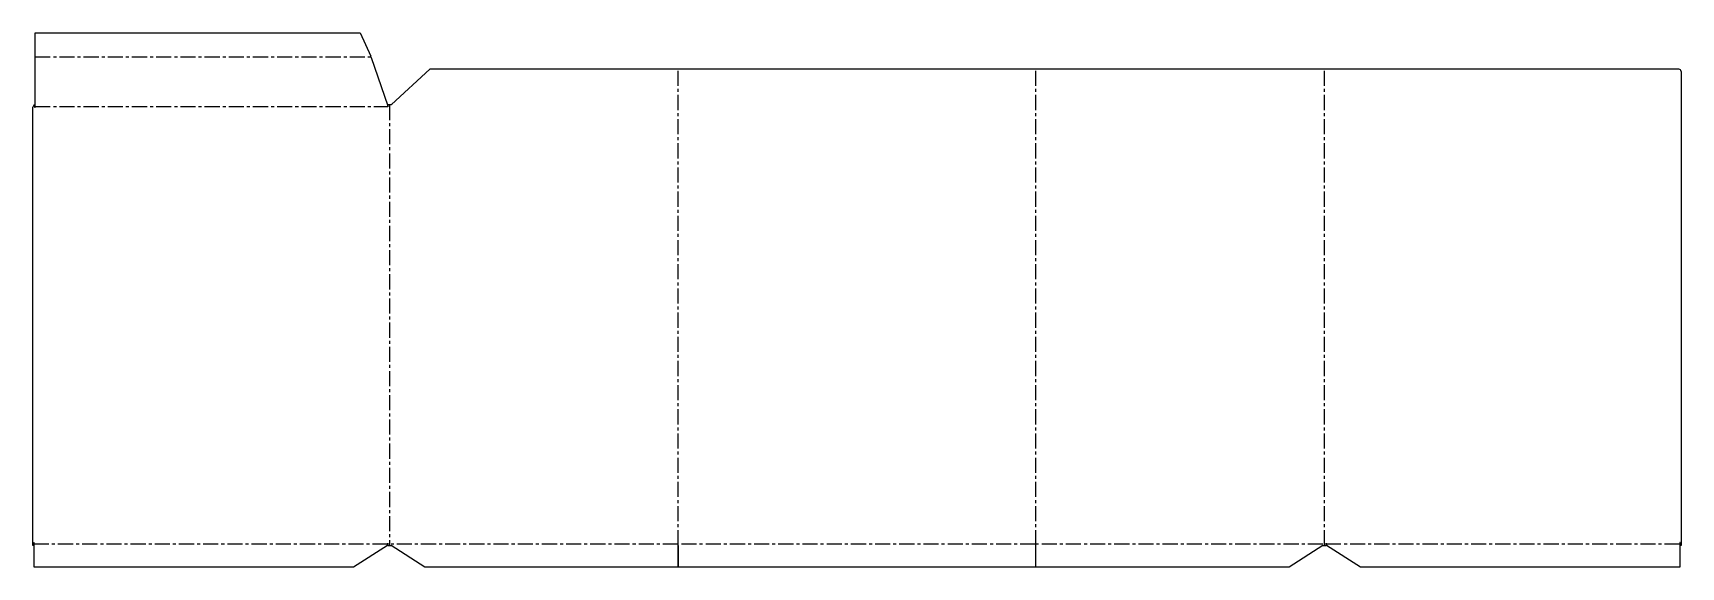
# Model space of a CAD drawing. Header units: millimetres. Extents: x -692 to 692, y -18 to 431.
import ezdxf

# ---------------------------------------------------------------- set-up
doc = ezdxf.new("R2010")
doc.units = ezdxf.units.MM
doc.linetypes.add('CENTERX2', pattern=[20.32, 12.7, -2.54, 2.54, -2.54])

msp = doc.modelspace()

# ---------------------------------------------------------------- linework, layer by layer
at = {"color": 7, "linetype": 'Continuous', "lineweight": 25}
for p, q in [((-690.1, 367.9), (-690.1, 430.5)), ((-690.1, 430.5), (-417.3, 430.5)), ((-417.3, 430.5), (-408.2, 410.9)), ((-408, 409.9), (-408.2, 410.9)), ((-408, 409.9), (-394, 369.3)), ((-390.8, 370.4), (-358.7, 400)), ((690.1, 400), (-358.7, 400)), ((692, 398.1), (692, 0)), ((-692, 0), (-692, 368.1)), ((-690.5, 367.9), (-690.5, 369.9)), ((-690.1, 367.9), (-690.5, 367.9)), ((-393.9, 368.3), (-394, 369.3)), ((-393.9, 370), (-393.9, 368.3)), ((-390.8, 370), (-393.9, 370)), ((-390.8, 370.4), (-390.8, 370)), ((-691.3, 0), (-692, 0)), ((-691.3, 2.4), (-690.9, 2.4)), ((-691.3, 0), (-691.3, 2.4)), ((-690.9, -18.2), (-690.9, 2.4)), ((-394.3, -0.1), (-393.9, 1.9)), ((-393.9, 1.9), (-393.9, 0)), ((-393.9, 0), (-391.3, 0)), ((-391.3, 0), (-391.3, -0.1)), ((-150.3, 0), (-149.8, 0)), ((-150.3, -18.2), (-150.3, 0)), ((-149.8, -18.2), (-149.8, 0)), ((149.8, 0), (150.3, 0)), ((149.8, 0), (149.8, -18.2)), ((150.3, -18.2), (150.3, 0)), ((391.3, 0), (393.9, 0)), ((391.3, -0.1), (391.3, 0)), ((393.9, 1.9), (394.3, -0.1)), ((393.9, 0), (393.9, 1.9)), ((691.3, 2.4), (690.9, 2.4)), ((690.9, 2.4), (690.9, -18.2)), ((691.3, 0), (691.3, 2.4)), ((692, 0), (691.3, 0)), ((-394.3, -0.1), (-422.8, -18.2)), ((-362.9, -18.2), (-391.3, -0.1)), ((391.3, -0.1), (362.9, -18.2)), ((422.8, -18.2), (394.3, -0.1)), ((-422.8, -18.2), (-690.9, -18.2)), ((-150.3, -18.2), (-362.9, -18.2)), ((149.8, -18.2), (-149.8, -18.2)), ((362.9, -18.2), (150.3, -18.2)), ((690.9, -18.2), (422.8, -18.2))]:
    msp.add_line(p, q, dxfattribs=at)
at = {"color": 7, "linetype": 'CENTERX2'}
for p, q in [((-690.1, 410.4), (-408.1, 410.4)), ((-150.1, 0), (-150.1, 400)), ((150.1, 0), (150.1, 400)), ((392.6, 0), (392.6, 400)), ((-690.1, 368.8), (-393.9, 368.8)), ((-392.6, 370), (-392.6, 0)), ((-394.1, 0.9), (-690.9, 0.9)), ((-150.3, 0.9), (-391.3, 0.9)), ((149.8, 0.9), (-149.8, 0.9)), ((391.3, 0.9), (150.3, 0.9)), ((690.9, 0.9), (394.1, 0.9))]:
    msp.add_line(p, q, dxfattribs=at)
at = {"color": 7, "linetype": 'Continuous', "lineweight": 25}
for centre, start, end in [((690.1, 398.1), 360, 90), ((-690.1, 368.1), 103.7002, 180)]:
    msp.add_arc(centre, 1.9, start, end, dxfattribs=at)

doc.saveas('drawing.dxf')
